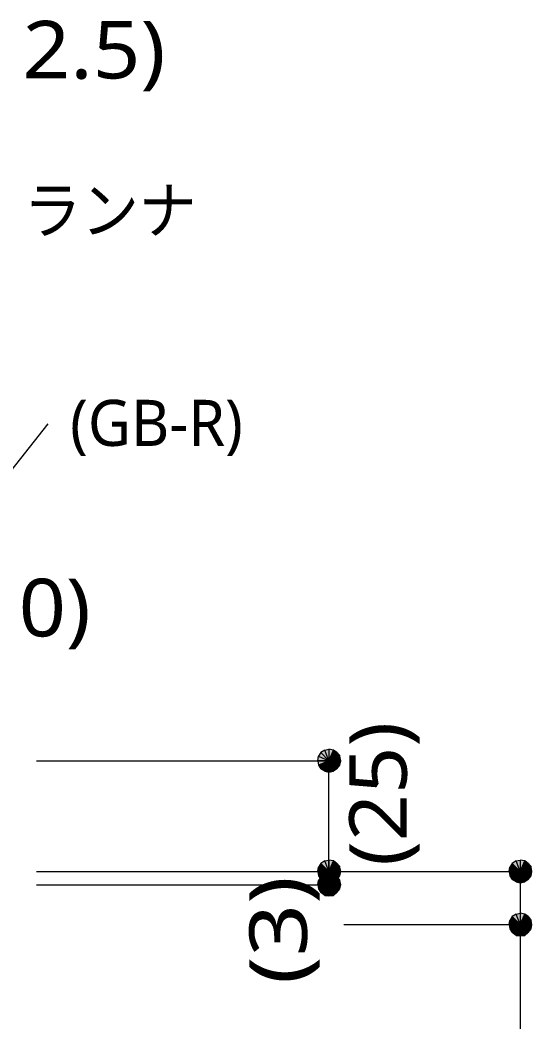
# Model space of a CAD drawing. Header units: millimetres. Extents: x 0 to 420, y 0 to 297.
# Drawn here: x 356.11 to 379.22, y 218.81 to 264 of the extents above; entities that cross this region are included whole.
import ezdxf
from ezdxf.enums import TextEntityAlignment as Align

# ---------------------------------------------------------------- set-up
doc = ezdxf.new("R2010")
doc.units = ezdxf.units.MM
doc.styles.add('kst32b', font='NotoSansJP-Variable.ttf')

msp = doc.modelspace()

# ---------------------------------------------------------------- hatches: boundary and pattern name
h = msp.add_hatch(color=7)
h.paths.add_polyline_path([(369.697, 230.971), (369.591, 230.801), (370.057, 230.59), (369.697, 230.971)])
h.paths.add_polyline_path([(369.591, 230.801), (370.057, 230.59), (369.549, 230.59), (369.591, 230.801)])
h.paths.add_polyline_path([(370.057, 230.59), (369.549, 230.59), (369.591, 230.399), (370.057, 230.59)])
h = msp.add_hatch(color=7)
h.paths.add_polyline_path([(370.268, 231.076), (370.057, 231.119), (370.057, 230.59), (370.268, 231.076)])
h.paths.add_polyline_path([(370.057, 231.119), (370.057, 230.59), (369.866, 231.076), (370.057, 231.119)])
h.paths.add_polyline_path([(370.057, 230.59), (369.866, 231.076), (369.697, 230.971), (370.057, 230.59)])
h = msp.add_hatch(color=7)
h.paths.add_polyline_path([(370.586, 230.59), (370.544, 230.801), (370.057, 230.59), (370.586, 230.59)])
h.paths.add_polyline_path([(370.544, 230.801), (370.057, 230.59), (370.417, 230.971), (370.544, 230.801)])
h.paths.add_polyline_path([(370.057, 230.59), (370.417, 230.971), (370.268, 231.076), (370.057, 230.59)])
h = msp.add_hatch(color=7)
h.paths.add_polyline_path([(369.591, 230.399), (369.697, 230.23), (370.057, 230.59), (369.591, 230.399)])
h.paths.add_polyline_path([(369.697, 230.23), (370.057, 230.59), (369.866, 230.124), (369.697, 230.23)])
h.paths.add_polyline_path([(370.057, 230.59), (369.866, 230.124), (370.057, 230.082), (370.057, 230.59)])
h = msp.add_hatch(color=7)
h.paths.add_polyline_path([(370.057, 230.082), (370.268, 230.124), (370.057, 230.59), (370.057, 230.082)])
h.paths.add_polyline_path([(370.268, 230.124), (370.057, 230.59), (370.417, 230.23), (370.268, 230.124)])
h.paths.add_polyline_path([(370.057, 230.59), (370.417, 230.23), (370.544, 230.399), (370.057, 230.59)])
for points in [[(370.544, 230.399), (370.586, 230.59), (370.057, 230.59), (370.544, 230.399)], [(370.544, 225.404), (370.586, 225.594), (370.057, 225.594), (370.544, 225.404)], [(379.18, 225.404), (379.222, 225.594), (378.693, 225.594), (379.18, 225.404)], [(370.544, 224.811), (370.586, 225.002), (370.057, 225.002), (370.544, 224.811)], [(379.18, 223.012), (379.222, 223.203), (378.693, 223.203), (379.18, 223.012)]]:
    msp.add_hatch(color=7).paths.add_polyline_path(points)
h = msp.add_hatch(color=7)
h.paths.add_polyline_path([(370.268, 226.081), (370.057, 226.102), (370.057, 225.594), (370.268, 226.081)])
h.paths.add_polyline_path([(370.057, 226.102), (370.057, 225.594), (369.866, 226.081), (370.057, 226.102)])
h.paths.add_polyline_path([(370.057, 225.594), (369.866, 226.081), (369.697, 225.954), (370.057, 225.594)])
h = msp.add_hatch(color=7)
h.paths.add_polyline_path([(370.586, 225.594), (370.544, 225.785), (370.057, 225.594), (370.586, 225.594)])
h.paths.add_polyline_path([(370.544, 225.785), (370.057, 225.594), (370.417, 225.954), (370.544, 225.785)])
h.paths.add_polyline_path([(370.057, 225.594), (370.417, 225.954), (370.268, 226.081), (370.057, 225.594)])
h = msp.add_hatch(color=7)
h.paths.add_polyline_path([(378.905, 226.081), (378.693, 226.102), (378.693, 225.594), (378.905, 226.081)])
h.paths.add_polyline_path([(378.693, 226.102), (378.693, 225.594), (378.502, 226.081), (378.693, 226.102)])
h.paths.add_polyline_path([(378.693, 225.594), (378.502, 226.081), (378.333, 225.954), (378.693, 225.594)])
h = msp.add_hatch(color=7)
h.paths.add_polyline_path([(379.222, 225.594), (379.18, 225.785), (378.693, 225.594), (379.222, 225.594)])
h.paths.add_polyline_path([(379.18, 225.785), (378.693, 225.594), (379.053, 225.954), (379.18, 225.785)])
h.paths.add_polyline_path([(378.693, 225.594), (379.053, 225.954), (378.905, 226.081), (378.693, 225.594)])
h = msp.add_hatch(color=7)
h.paths.add_polyline_path([(369.697, 225.954), (369.591, 225.785), (370.057, 225.594), (369.697, 225.954)])
h.paths.add_polyline_path([(369.591, 225.785), (370.057, 225.594), (369.549, 225.594), (369.591, 225.785)])
h.paths.add_polyline_path([(370.057, 225.594), (369.549, 225.594), (369.591, 225.404), (370.057, 225.594)])
h = msp.add_hatch(color=7)
h.paths.add_polyline_path([(369.591, 225.404), (369.697, 225.234), (370.057, 225.594), (369.591, 225.404)])
h.paths.add_polyline_path([(369.697, 225.234), (370.057, 225.594), (369.866, 225.129), (369.697, 225.234)])
h.paths.add_polyline_path([(370.057, 225.594), (369.866, 225.129), (370.057, 225.086), (370.057, 225.594)])
h = msp.add_hatch(color=7)
h.paths.add_polyline_path([(370.268, 225.467), (370.057, 225.51), (370.057, 225.002), (370.268, 225.467)])
h.paths.add_polyline_path([(370.057, 225.51), (370.057, 225.002), (369.866, 225.467), (370.057, 225.51)])
h.paths.add_polyline_path([(370.057, 225.002), (369.866, 225.467), (369.697, 225.362), (370.057, 225.002)])
h = msp.add_hatch(color=7)
h.paths.add_polyline_path([(370.057, 225.086), (370.268, 225.129), (370.057, 225.594), (370.057, 225.086)])
h.paths.add_polyline_path([(370.268, 225.129), (370.057, 225.594), (370.417, 225.234), (370.268, 225.129)])
h.paths.add_polyline_path([(370.057, 225.594), (370.417, 225.234), (370.544, 225.404), (370.057, 225.594)])
h = msp.add_hatch(color=7)
h.paths.add_polyline_path([(378.333, 225.954), (378.227, 225.785), (378.693, 225.594), (378.333, 225.954)])
h.paths.add_polyline_path([(378.227, 225.785), (378.693, 225.594), (378.185, 225.594), (378.227, 225.785)])
h.paths.add_polyline_path([(378.693, 225.594), (378.185, 225.594), (378.227, 225.404), (378.693, 225.594)])
h = msp.add_hatch(color=7)
h.paths.add_polyline_path([(378.227, 225.404), (378.333, 225.234), (378.693, 225.594), (378.227, 225.404)])
h.paths.add_polyline_path([(378.333, 225.234), (378.693, 225.594), (378.502, 225.129), (378.333, 225.234)])
h.paths.add_polyline_path([(378.693, 225.594), (378.502, 225.129), (378.693, 225.086), (378.693, 225.594)])
h = msp.add_hatch(color=7)
h.paths.add_polyline_path([(378.693, 225.086), (378.905, 225.129), (378.693, 225.594), (378.693, 225.086)])
h.paths.add_polyline_path([(378.905, 225.129), (378.693, 225.594), (379.053, 225.234), (378.905, 225.129)])
h.paths.add_polyline_path([(378.693, 225.594), (379.053, 225.234), (379.18, 225.404), (378.693, 225.594)])
h = msp.add_hatch(color=7)
h.paths.add_polyline_path([(369.697, 225.362), (369.591, 225.192), (370.057, 225.002), (369.697, 225.362)])
h.paths.add_polyline_path([(369.591, 225.192), (370.057, 225.002), (369.549, 225.002), (369.591, 225.192)])
h.paths.add_polyline_path([(370.057, 225.002), (369.549, 225.002), (369.591, 224.811), (370.057, 225.002)])
h = msp.add_hatch(color=7)
h.paths.add_polyline_path([(370.586, 225.002), (370.544, 225.192), (370.057, 225.002), (370.586, 225.002)])
h.paths.add_polyline_path([(370.544, 225.192), (370.057, 225.002), (370.417, 225.362), (370.544, 225.192)])
h.paths.add_polyline_path([(370.057, 225.002), (370.417, 225.362), (370.268, 225.467), (370.057, 225.002)])
h = msp.add_hatch(color=7)
h.paths.add_polyline_path([(369.591, 224.811), (369.697, 224.642), (370.057, 225.002), (369.591, 224.811)])
h.paths.add_polyline_path([(369.697, 224.642), (370.057, 225.002), (369.866, 224.515), (369.697, 224.642)])
h.paths.add_polyline_path([(370.057, 225.002), (369.866, 224.515), (370.057, 224.494), (370.057, 225.002)])
h = msp.add_hatch(color=7)
h.paths.add_polyline_path([(370.057, 224.494), (370.268, 224.515), (370.057, 225.002), (370.057, 224.494)])
h.paths.add_polyline_path([(370.268, 224.515), (370.057, 225.002), (370.417, 224.642), (370.268, 224.515)])
h.paths.add_polyline_path([(370.057, 225.002), (370.417, 224.642), (370.544, 224.811), (370.057, 225.002)])
h = msp.add_hatch(color=7)
h.paths.add_polyline_path([(378.905, 223.668), (378.693, 223.711), (378.693, 223.203), (378.905, 223.668)])
h.paths.add_polyline_path([(378.693, 223.711), (378.693, 223.203), (378.502, 223.668), (378.693, 223.711)])
h.paths.add_polyline_path([(378.693, 223.203), (378.502, 223.668), (378.333, 223.562), (378.693, 223.203)])
h = msp.add_hatch(color=7)
h.paths.add_polyline_path([(378.333, 223.562), (378.227, 223.393), (378.693, 223.203), (378.333, 223.562)])
h.paths.add_polyline_path([(378.227, 223.393), (378.693, 223.203), (378.185, 223.203), (378.227, 223.393)])
h.paths.add_polyline_path([(378.693, 223.203), (378.185, 223.203), (378.227, 223.012), (378.693, 223.203)])
h = msp.add_hatch(color=7)
h.paths.add_polyline_path([(379.222, 223.203), (379.18, 223.393), (378.693, 223.203), (379.222, 223.203)])
h.paths.add_polyline_path([(379.18, 223.393), (378.693, 223.203), (379.053, 223.562), (379.18, 223.393)])
h.paths.add_polyline_path([(378.693, 223.203), (379.053, 223.562), (378.905, 223.668), (378.693, 223.203)])
h = msp.add_hatch(color=7)
h.paths.add_polyline_path([(378.227, 223.012), (378.333, 222.843), (378.693, 223.203), (378.227, 223.012)])
h.paths.add_polyline_path([(378.333, 222.843), (378.693, 223.203), (378.502, 222.716), (378.333, 222.843)])
h.paths.add_polyline_path([(378.693, 223.203), (378.502, 222.716), (378.693, 222.695), (378.693, 223.203)])
h = msp.add_hatch(color=7)
h.paths.add_polyline_path([(378.693, 222.695), (378.905, 222.716), (378.693, 223.203), (378.693, 222.695)])
h.paths.add_polyline_path([(378.905, 222.716), (378.693, 223.203), (379.053, 222.843), (378.905, 222.716)])
h.paths.add_polyline_path([(378.693, 223.203), (379.053, 222.843), (379.18, 223.012), (378.693, 223.203)])

# ---------------------------------------------------------------- linework, layer by layer
at = {"lineweight": 13}
for points in [[(351.748, 238.675), (357.378, 245.787)], [(356.849, 230.59), (370.057, 230.59)], [(370.057, 225.002), (370.057, 225.594), (370.057, 230.59)], [(356.849, 225.594), (378.693, 225.594)], [(378.693, 225.594), (378.693, 223.203)], [(356.849, 225.002), (370.057, 225.002)], [(370.734, 223.203), (378.693, 223.203), (378.693, 195.961)]]:
    msp.add_lwpolyline(points, dxfattribs=at)
at = {"lineweight": 0}
for points in [[(369.697, 230.971), (369.591, 230.801), (370.057, 230.59)], [(370.057, 230.59), (369.866, 231.076), (369.697, 230.971)], [(370.057, 231.119), (370.057, 230.59), (369.866, 231.076)], [(370.268, 231.076), (370.057, 231.119), (370.057, 230.59)], [(370.057, 230.59), (370.417, 230.971), (370.268, 231.076)], [(370.544, 230.801), (370.057, 230.59), (370.417, 230.971)], [(369.591, 230.801), (370.057, 230.59), (369.549, 230.59)], [(370.057, 230.59), (369.549, 230.59), (369.591, 230.399)], [(369.591, 230.399), (369.697, 230.23), (370.057, 230.59)], [(369.697, 230.23), (370.057, 230.59), (369.866, 230.124)], [(370.057, 230.59), (369.866, 230.124), (370.057, 230.082)], [(370.586, 230.59), (370.544, 230.801), (370.057, 230.59)], [(370.057, 230.082), (370.268, 230.124), (370.057, 230.59)], [(370.268, 230.124), (370.057, 230.59), (370.417, 230.23)], [(370.057, 230.59), (370.417, 230.23), (370.544, 230.399)], [(370.544, 230.399), (370.586, 230.59), (370.057, 230.59)], [(370.057, 225.594), (369.866, 226.081), (369.697, 225.954)], [(370.057, 226.102), (370.057, 225.594), (369.866, 226.081)], [(370.268, 226.081), (370.057, 226.102), (370.057, 225.594)], [(370.057, 225.594), (370.417, 225.954), (370.268, 226.081)], [(378.693, 225.594), (378.502, 226.081), (378.333, 225.954)], [(378.693, 226.102), (378.693, 225.594), (378.502, 226.081)], [(378.905, 226.081), (378.693, 226.102), (378.693, 225.594)], [(378.693, 225.594), (379.053, 225.954), (378.905, 226.081)], [(369.591, 225.785), (370.057, 225.594), (369.549, 225.594)], [(370.057, 225.594), (369.549, 225.594), (369.591, 225.404)], [(369.697, 225.954), (369.591, 225.785), (370.057, 225.594)], [(369.591, 225.404), (369.697, 225.234), (370.057, 225.594)], [(369.697, 225.234), (370.057, 225.594), (369.866, 225.129)], [(370.057, 225.594), (369.866, 225.129), (370.057, 225.086)], [(370.057, 225.51), (370.057, 225.002), (369.866, 225.467)], [(370.544, 225.785), (370.057, 225.594), (370.417, 225.954)], [(370.586, 225.594), (370.544, 225.785), (370.057, 225.594)], [(370.057, 225.086), (370.268, 225.129), (370.057, 225.594)], [(370.268, 225.129), (370.057, 225.594), (370.417, 225.234)], [(370.057, 225.594), (370.417, 225.234), (370.544, 225.404)], [(370.544, 225.404), (370.586, 225.594), (370.057, 225.594)], [(370.268, 225.467), (370.057, 225.51), (370.057, 225.002)], [(378.227, 225.785), (378.693, 225.594), (378.185, 225.594)], [(378.693, 225.594), (378.185, 225.594), (378.227, 225.404)], [(378.333, 225.954), (378.227, 225.785), (378.693, 225.594)], [(378.227, 225.404), (378.333, 225.234), (378.693, 225.594)], [(378.333, 225.234), (378.693, 225.594), (378.502, 225.129)], [(378.693, 225.594), (378.502, 225.129), (378.693, 225.086)], [(379.18, 225.785), (378.693, 225.594), (379.053, 225.954)], [(379.222, 225.594), (379.18, 225.785), (378.693, 225.594)], [(378.693, 225.086), (378.905, 225.129), (378.693, 225.594)], [(378.905, 225.129), (378.693, 225.594), (379.053, 225.234)], [(378.693, 225.594), (379.053, 225.234), (379.18, 225.404)], [(379.18, 225.404), (379.222, 225.594), (378.693, 225.594)], [(369.591, 225.192), (370.057, 225.002), (369.549, 225.002)], [(369.697, 225.362), (369.591, 225.192), (370.057, 225.002)], [(370.057, 225.002), (369.866, 225.467), (369.697, 225.362)], [(370.057, 225.002), (370.417, 225.362), (370.268, 225.467)], [(370.544, 225.192), (370.057, 225.002), (370.417, 225.362)], [(370.586, 225.002), (370.544, 225.192), (370.057, 225.002)], [(370.057, 225.002), (369.549, 225.002), (369.591, 224.811)], [(369.591, 224.811), (369.697, 224.642), (370.057, 225.002)], [(369.697, 224.642), (370.057, 225.002), (369.866, 224.515)], [(370.057, 225.002), (369.866, 224.515), (370.057, 224.494)], [(370.057, 224.494), (370.268, 224.515), (370.057, 225.002)], [(370.268, 224.515), (370.057, 225.002), (370.417, 224.642)], [(370.057, 225.002), (370.417, 224.642), (370.544, 224.811)], [(370.544, 224.811), (370.586, 225.002), (370.057, 225.002)], [(378.693, 223.711), (378.693, 223.203), (378.502, 223.668)], [(378.905, 223.668), (378.693, 223.711), (378.693, 223.203)], [(378.227, 223.393), (378.693, 223.203), (378.185, 223.203)], [(378.333, 223.562), (378.227, 223.393), (378.693, 223.203)], [(378.693, 223.203), (378.502, 223.668), (378.333, 223.562)], [(378.693, 223.203), (379.053, 223.562), (378.905, 223.668)], [(379.18, 223.393), (378.693, 223.203), (379.053, 223.562)], [(379.222, 223.203), (379.18, 223.393), (378.693, 223.203)], [(378.693, 223.203), (378.185, 223.203), (378.227, 223.012)], [(378.227, 223.012), (378.333, 222.843), (378.693, 223.203)], [(378.333, 222.843), (378.693, 223.203), (378.502, 222.716)], [(378.693, 223.203), (378.502, 222.716), (378.693, 222.695)], [(378.693, 222.695), (378.905, 222.716), (378.693, 223.203)], [(378.905, 222.716), (378.693, 223.203), (379.053, 222.843)], [(378.693, 223.203), (379.053, 222.843), (379.18, 223.012)], [(379.18, 223.012), (379.222, 223.203), (378.693, 223.203)]]:
    msp.add_lwpolyline(points, close=True, dxfattribs=at)

# ---------------------------------------------------------------- texts
at = {"style": 'kst32b'}
for s, height, p, p2 in [('(12.5)', 2.5989, (352.933, 261.366), (362.679, 261.366)), ('ランナ', 2.0791, (356.277, 254.381), (364.074, 254.381)), ('(GB-R)', 2.0791, (358.373, 244.792), (366.17, 244.792)), ('(10)', 2.5989, (352.806, 236.199), (359.303, 236.199)), ('(25)', 2.5989, (373.57, 225.848), (373.57, 232.346)), ('(3)', 2.5989, (369.062, 220.514), (369.062, 225.387))]:
    msp.add_text(s, height=height, dxfattribs=at).set_placement(p, p2, align=Align.FIT)

doc.saveas('drawing.dxf')
